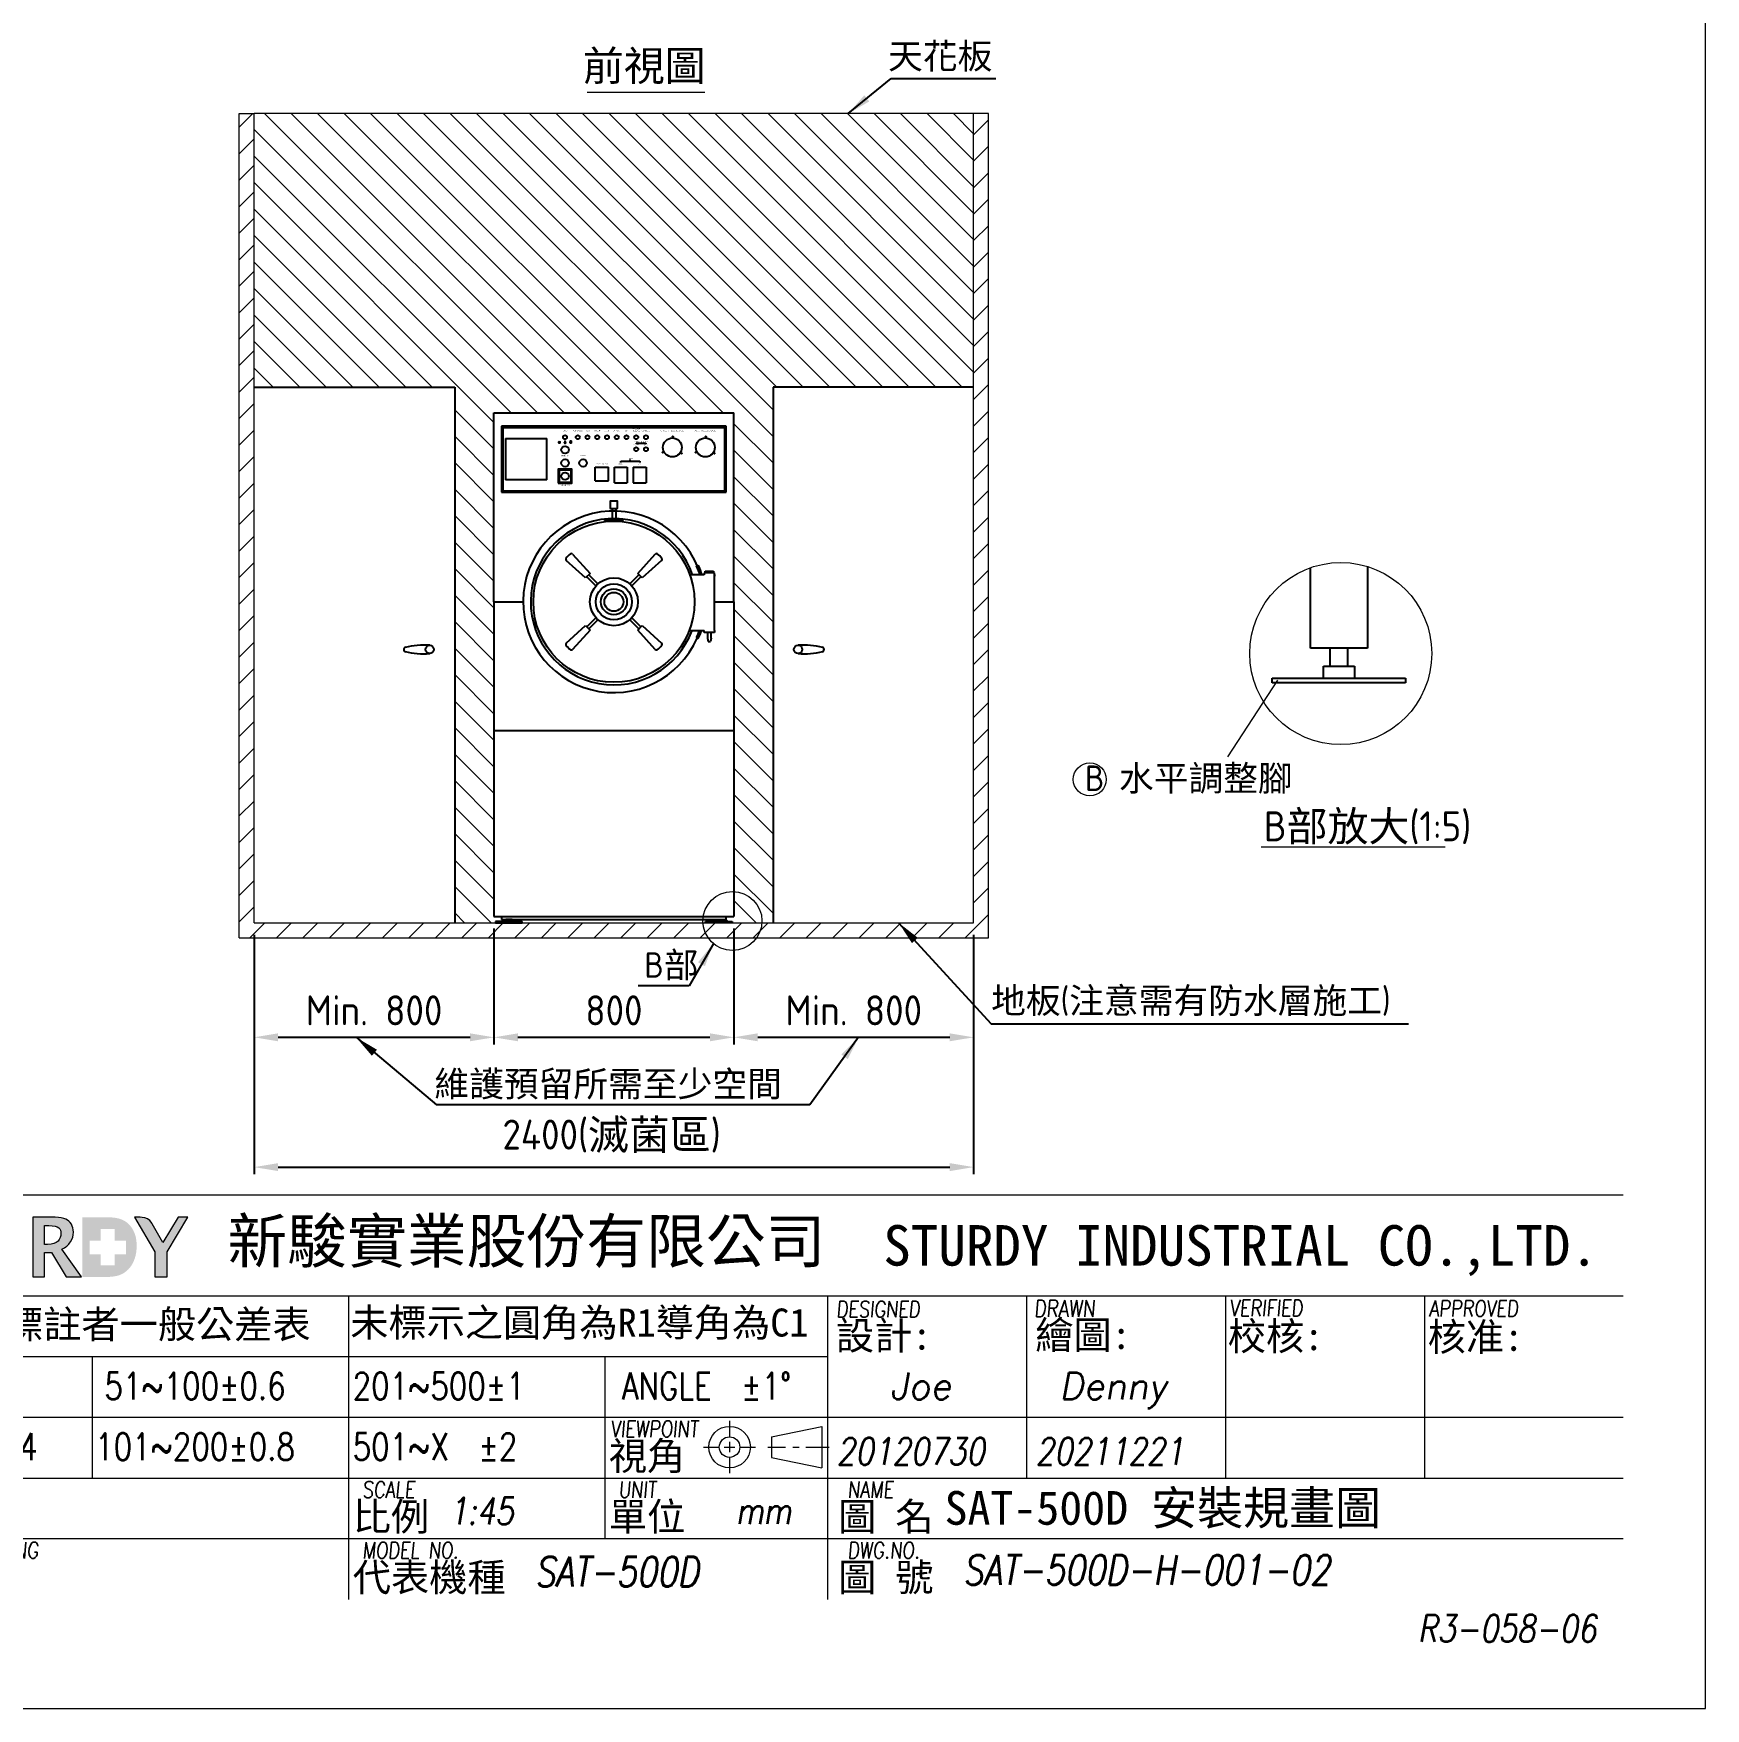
# Model space of a CAD drawing. Header units: millimetres. Extents: x 15906 to 29091, y 72 to 9342.
# Drawn here: x 23513 to 29091, y 72 to 5661 of the extents above; entities that cross this region are included whole.
import ezdxf
from ezdxf.enums import TextEntityAlignment as Align

# ---------------------------------------------------------------- set-up
doc = ezdxf.new("R2010")
doc.units = ezdxf.units.MM
doc.header["$MEASUREMENT"] = 0
doc.linetypes.add('HIDDEN', pattern=[9.525, 6.35, -3.175])
doc.layers.get('0').update_dxf_attribs({"lineweight": 25})
for name, color, linetype, lineweight in [('D', 3, 'Continuous', 13), ('F', 7, 'Continuous', 15), ('H', 2, 'HIDDEN', 15), ('S', 4, 'Continuous', 15), ('T', 4, 'Continuous', 15)]:
    doc.layers.add(name, color=color, linetype=linetype, lineweight=lineweight)
doc.styles.add('2', font='ARIAL.TTF')
doc.styles.get("Standard").update_dxf_attribs({"font": 'KAIU.TTF'})
doc.styles.add('STU25', font='isocp2.shx')
doc.styles.add('Text', font='romans.shx', dxfattribs={"width": 0.8, "oblique": 10})
doc.dimstyles.new('STU25', dxfattribs={"dimscale": 40, "dimtxt": 2.5, "dimasz": 2, "dimexe": 0.6, "dimexo": 1, "dimgap": 1, "dimtad": 1, "dimdsep": 46, "dimtxsty": 'STU25', "dimcen": 2, "dimazin": 2, "dimtfac": 1, "dimtmove": 0, "dimatfit": 3, "dimfxl": 0, "dimtolj": 1, "dimtzin": 0, "dimarcsym": 0})
doc.dimstyles.new('STU25$7', dxfattribs={"dimscale": 40, "dimtxt": 2.5, "dimasz": 2, "dimexe": 1.25, "dimexo": 0.625, "dimgap": 1, "dimtad": 0, "dimdec": 4, "dimdsep": 46, "dimtxsty": 'STU25', "dimcen": 2.5, "dimazin": 2, "dimtfac": 1, "dimtdec": 4, "dimtmove": 0, "dimatfit": 3, "dimfxl": 0, "dimtolj": 1, "dimtzin": 0, "dimarcsym": 0})

# ---------------------------------------------------------------- blocks, each defined once
blk = doc.blocks.new('*D7')
at = {"layer": 'D', "color": 0, "lineweight": -2}
for p, q in [((25849.5, 2675.1), (25849.5, 2287.9)), ((26649.5, 2654.1), (26649.5, 2287.9)), ((25929.5, 2311.9), (26569.5, 2311.9))]:
    blk.add_line(p, q, dxfattribs=at)
at = {"layer": 'D', "color": 0}
for points in [[(25929.5, 2325.2), (25929.5, 2298.6), (25849.5, 2311.9)], [(26569.5, 2298.6), (26569.5, 2325.2), (26649.5, 2311.9)]]:
    blk.add_solid(points, dxfattribs=at)
at = {"layer": 'Defpoints', "color": 0}
for p in [(25849.5, 2715.1), (26649.5, 2694.1), (26649.5, 2311.9)]:
    blk.add_point(p, dxfattribs=at)
at = {"layer": 'D', "color": 0, "insert": (26249.5, 2401.9), "char_height": 100, "attachment_point": 5, "style": 'STU25'}
blk.add_mtext('\\A1;Min. 800', dxfattribs=at)
blk = doc.blocks.new('*D5')
at = {"layer": 'D', "color": 0, "lineweight": -2}
for p, q in [((24249.5, 2654.1), (24249.5, 1854.8)), ((26649.5, 2654.1), (26649.5, 1854.8)), ((24329.5, 1878.8), (26569.5, 1878.8))]:
    blk.add_line(p, q, dxfattribs=at)
at = {"layer": 'D', "color": 0}
for points in [[(24329.5, 1892.1), (24329.5, 1865.5), (24249.5, 1878.8)], [(26569.5, 1865.5), (26569.5, 1892.1), (26649.5, 1878.8)]]:
    blk.add_solid(points, dxfattribs=at)
at = {"layer": 'Defpoints', "color": 0}
for p in [(24249.5, 2694.1), (26649.5, 2694.1), (26649.5, 1878.8)]:
    blk.add_point(p, dxfattribs=at)
at = {"layer": 'D', "color": 0, "insert": (25441.9, 1981.8), "char_height": 100, "attachment_point": 5, "style": 'STU25'}
blk.add_mtext('\\A1;2400({\\f標楷體|b0|i0|c136|p65;滅菌區})', dxfattribs=at)
blk = doc.blocks.new('*D6')
at = {"layer": 'D', "color": 0, "lineweight": -2}
for p, q in [((24249.5, 2654.1), (24249.5, 2287.9)), ((25049.5, 2675.1), (25049.5, 2287.9)), ((24329.5, 2311.9), (24969.5, 2311.9))]:
    blk.add_line(p, q, dxfattribs=at)
at = {"layer": 'D', "color": 0}
for points in [[(24329.5, 2325.2), (24329.5, 2298.6), (24249.5, 2311.9)], [(24969.5, 2298.6), (24969.5, 2325.2), (25049.5, 2311.9)]]:
    blk.add_solid(points, dxfattribs=at)
at = {"layer": 'Defpoints', "color": 0}
for p in [(24249.5, 2694.1), (25049.5, 2715.1), (25049.5, 2311.9)]:
    blk.add_point(p, dxfattribs=at)
at = {"layer": 'D', "color": 0, "insert": (24649.5, 2401.9), "char_height": 100, "attachment_point": 5, "style": 'STU25'}
blk.add_mtext('\\A1;Min. 800', dxfattribs=at)
blk = doc.blocks.new('*D18')
at = {"layer": 'D', "color": 0, "lineweight": -2}
for p, q in [((25049.5, 2675.1), (25049.5, 2287.9)), ((25849.5, 2675.1), (25849.5, 2287.9)), ((25129.5, 2311.9), (25769.5, 2311.9))]:
    blk.add_line(p, q, dxfattribs=at)
at = {"layer": 'D', "color": 0}
for points in [[(25129.5, 2325.2), (25129.5, 2298.6), (25049.5, 2311.9)], [(25769.5, 2298.6), (25769.5, 2325.2), (25849.5, 2311.9)]]:
    blk.add_solid(points, dxfattribs=at)
at = {"layer": 'Defpoints', "color": 0}
for p in [(25049.5, 2715.1), (25849.5, 2715.1), (25849.5, 2311.9)]:
    blk.add_point(p, dxfattribs=at)
at = {"layer": 'D', "color": 0, "insert": (25449.5, 2401.9), "char_height": 100, "attachment_point": 5, "style": 'STU25'}
blk.add_mtext('\\A1;800', dxfattribs=at)
blk = doc.blocks.new('新駿LOGO')
at = {"layer": 'F'}
h = blk.add_hatch(color=256, dxfattribs=at)
edge = h.paths.add_edge_path()
edge.add_spline(control_points=[(-518.54, -443.62), (-518.54, -443.62), (-518.54, -439.2), (-518.54, -439.2), (-518.54, -439.2), (-516.88, -439.2), (-516.88, -439.2), (-516.55, -439.2), (-516.29, -439.25), (-516.11, -439.33), (-515.93, -439.41), (-515.79, -439.54), (-515.69, -439.72), (-515.59, -439.89), (-515.54, -440.08), (-515.54, -440.3), (-515.54, -440.56), (-515.61, -440.8), (-515.76, -441.03), (-515.91, -441.26), (-516.12, -441.44), (-516.39, -441.56), (-516.39, -441.56), (-514.95, -443.62), (-514.95, -443.62), (-514.95, -443.62), (-516.07, -443.62), (-516.07, -443.62), (-516.07, -443.62), (-517.17, -441.81), (-517.17, -441.81), (-517.17, -441.81), (-517.67, -441.81), (-517.67, -441.81), (-517.67, -441.81), (-517.67, -443.62), (-517.67, -443.62), (-517.67, -443.62), (-518.54, -443.62), (-518.54, -443.62)], knot_values=[0, 0, 0, 0, 1, 1, 1, 2, 2, 2, 3, 3, 3, 4, 4, 4, 5, 5, 5, 6, 6, 6, 7, 7, 7, 8, 8, 8, 9, 9, 9, 10, 10, 10, 11, 11, 11, 12, 12, 12, 13, 13, 13, 13], degree=3, periodic=1)
edge = h.paths.add_edge_path(flags=16)
edge.add_spline(control_points=[(-517.67, -441.21), (-517.67, -441.21), (-517.46, -441.21), (-517.46, -441.21), (-517.08, -441.21), (-516.82, -441.13), (-516.68, -440.96), (-516.53, -440.8), (-516.46, -440.61), (-516.46, -440.4), (-516.46, -440.22), (-516.52, -440.08), (-516.63, -439.97), (-516.75, -439.86), (-516.99, -439.81), (-517.35, -439.81), (-517.35, -439.81), (-517.67, -439.81), (-517.67, -439.81), (-517.67, -439.81), (-517.67, -441.21), (-517.67, -441.21)], knot_values=[0, 0, 0, 0, 1, 1, 1, 2, 2, 2, 3, 3, 3, 4, 4, 4, 5, 5, 5, 6, 6, 6, 7, 7, 7, 7], degree=3, periodic=1)
h = blk.add_hatch(color=256, dxfattribs=at)
edge = h.paths.add_edge_path()
edge.add_spline(control_points=[(-514.87, -443.62), (-514.87, -443.62), (-513.05, -443.62), (-513.05, -443.62)], knot_values=[-9, -9, -9, -9, -8, -8, -8, -8], degree=3, periodic=0)
edge.add_spline(control_points=[(-513.05, -443.62), (-512.51, -443.62), (-512.09, -443.52), (-511.79, -443.32)], knot_values=[-8, -8, -8, -8, -7, -7, -7, -7], degree=3, periodic=0)
edge.add_spline(control_points=[(-511.79, -443.32), (-511.48, -443.12), (-511.25, -442.85), (-511.09, -442.5)], knot_values=[-7, -7, -7, -7, -6, -6, -6, -6], degree=3, periodic=0)
edge.add_spline(control_points=[(-511.09, -442.5), (-510.93, -442.15), (-510.85, -441.76), (-510.85, -441.32)], knot_values=[-6, -6, -6, -6, -5, -5, -5, -5], degree=3, periodic=0)
edge.add_spline(control_points=[(-510.85, -441.32), (-510.85, -440.87), (-510.93, -440.49), (-511.1, -440.17)], knot_values=[-5, -5, -5, -5, -4, -4, -4, -4], degree=3, periodic=0)
edge.add_spline(control_points=[(-511.1, -440.17), (-511.27, -439.85), (-511.49, -439.61), (-511.78, -439.45)], knot_values=[-4, -4, -4, -4, -3, -3, -3, -3], degree=3, periodic=0)
edge.add_spline(control_points=[(-511.78, -439.45), (-512.06, -439.29), (-512.46, -439.2), (-512.97, -439.2)], knot_values=[-3, -3, -3, -3, -2, -2, -2, -2], degree=3, periodic=0)
edge.add_spline(control_points=[(-512.97, -439.2), (-512.97, -439.2), (-514.87, -439.2), (-514.87, -439.2)], knot_values=[-2, -2, -2, -2, -1, -1, -1, -1], degree=3, periodic=0)
edge.add_spline(control_points=[(-514.87, -439.2), (-514.87, -439.2), (-514.87, -443.62), (-514.87, -443.62)], knot_values=[-1, -1, -1, -1, 0, 0, 0, 0], degree=3, periodic=0)
h.paths.add_polyline_path([(-514.34, -441.95), (-514.34, -440.92), (-513.51, -440.92), (-513.51, -440.07), (-512.48, -440.07), (-512.48, -440.92), (-511.64, -440.92), (-511.64, -441.95), (-512.48, -441.95), (-512.48, -442.77), (-513.51, -442.77), (-513.51, -441.95)], flags=16)
h = blk.add_hatch(color=256, dxfattribs=at)
edge = h.paths.add_edge_path()
edge.add_spline(control_points=[(-509.51, -443.62), (-509.51, -443.62), (-509.51, -441.77), (-509.51, -441.77), (-509.51, -441.77), (-511, -439.2), (-511, -439.2), (-511, -439.2), (-510.64, -439.2), (-510.64, -439.2), (-510.64, -439.2), (-510.3, -439.19), (-510.04, -439.32), (-509.79, -439.45), (-509.71, -439.68), (-509.71, -439.68), (-509.71, -439.68), (-508.9, -441.07), (-508.9, -441.07), (-508.9, -441.07), (-507.78, -439.2), (-507.78, -439.2), (-507.78, -439.2), (-507.05, -439.2), (-507.05, -439.2), (-507.05, -439.2), (-508.59, -441.77), (-508.59, -441.77), (-508.59, -441.77), (-508.59, -443.62), (-508.59, -443.62), (-508.59, -443.62), (-509.51, -443.62), (-509.51, -443.62)], knot_values=[0, 0, 0, 0, 1, 1, 1, 2, 2, 2, 3, 3, 3, 4, 4, 4, 5, 5, 5, 6, 6, 6, 7, 7, 7, 8, 8, 8, 9, 9, 9, 10, 10, 10, 11, 11, 11, 11], degree=3, periodic=1)
at = {"layer": 'F', "lineweight": 0}
for points, knots in [([(-518.54, -443.62), (-518.54, -443.62), (-518.54, -439.2), (-518.54, -439.2), (-518.54, -439.2), (-516.88, -439.2), (-516.88, -439.2), (-516.55, -439.2), (-516.29, -439.25), (-516.11, -439.33), (-515.93, -439.41), (-515.79, -439.54), (-515.69, -439.72), (-515.59, -439.89), (-515.54, -440.08), (-515.54, -440.3), (-515.54, -440.56), (-515.61, -440.8), (-515.76, -441.03), (-515.91, -441.26), (-516.12, -441.44), (-516.39, -441.56), (-516.39, -441.56), (-514.95, -443.62), (-514.95, -443.62), (-514.95, -443.62), (-516.07, -443.62), (-516.07, -443.62), (-516.07, -443.62), (-517.17, -441.81), (-517.17, -441.81), (-517.17, -441.81), (-517.67, -441.81), (-517.67, -441.81), (-517.67, -441.81), (-517.67, -443.62), (-517.67, -443.62), (-517.67, -443.62), (-518.54, -443.62), (-518.54, -443.62)], [0, 0, 0, 0, 1, 1, 1, 2, 2, 2, 3, 3, 3, 4, 4, 4, 5, 5, 5, 6, 6, 6, 7, 7, 7, 8, 8, 8, 9, 9, 9, 10, 10, 10, 11, 11, 11, 12, 12, 12, 13, 13, 13, 13]), ([(-509.51, -443.62), (-509.51, -443.62), (-509.51, -441.77), (-509.51, -441.77), (-509.51, -441.77), (-511, -439.2), (-511, -439.2), (-511, -439.2), (-510.64, -439.2), (-510.64, -439.2), (-510.64, -439.2), (-510.3, -439.19), (-510.04, -439.32), (-509.79, -439.45), (-509.71, -439.68), (-509.71, -439.68), (-509.71, -439.68), (-508.9, -441.07), (-508.9, -441.07), (-508.9, -441.07), (-507.78, -439.2), (-507.78, -439.2), (-507.78, -439.2), (-507.05, -439.2), (-507.05, -439.2), (-507.05, -439.2), (-508.59, -441.77), (-508.59, -441.77), (-508.59, -441.77), (-508.59, -443.62), (-508.59, -443.62), (-508.59, -443.62), (-509.51, -443.62), (-509.51, -443.62)], [0, 0, 0, 0, 1, 1, 1, 2, 2, 2, 3, 3, 3, 4, 4, 4, 5, 5, 5, 6, 6, 6, 7, 7, 7, 8, 8, 8, 9, 9, 9, 10, 10, 10, 11, 11, 11, 11]), ([(-517.67, -441.21), (-517.67, -441.21), (-517.46, -441.21), (-517.46, -441.21), (-517.08, -441.21), (-516.82, -441.13), (-516.68, -440.96), (-516.53, -440.8), (-516.46, -440.61), (-516.46, -440.4), (-516.46, -440.22), (-516.52, -440.08), (-516.63, -439.97), (-516.75, -439.86), (-516.99, -439.81), (-517.35, -439.81), (-517.35, -439.81), (-517.67, -439.81), (-517.67, -439.81), (-517.67, -439.81), (-517.67, -441.21), (-517.67, -441.21)], [0, 0, 0, 0, 1, 1, 1, 2, 2, 2, 3, 3, 3, 4, 4, 4, 5, 5, 5, 6, 6, 6, 7, 7, 7, 7])]:
    blk.add_open_spline(points, degree=3, knots=knots, dxfattribs=at)
at = {"attachment_point": 1, "style": 'STU25'}
for s, insert, char_height in [('{\\f標楷體|b0|i0|c136|p65;新駿實業股份有限公司}', (-504.12, -439.33), 3.25), ('{\\f標楷體|b0|i0|c136|p65;STURDY\\H0.9667x; \\H1.034x;INDUSTRIAL CO.,LTD.}', (-455.51, -439.78), 3)]:
    blk.add_mtext(s, dxfattribs=dict(at, insert=insert, char_height=char_height))
blk = doc.blocks.new('H421')
at = {"layer": 'F', "color": 7}
for p, q in [((155.91, 38.09), (286.91, 38.09)), ((211.36, 38.09), (286.91, 38.09)), ((155.91, 30.59), (286.91, 30.59)), ((192.41, 30.59), (192.41, 17.09)), ((242.66, 30.59), (242.66, 17.09)), ((257.41, 30.59), (257.41, 17.09)), ((272.16, 30.59), (272.16, 17.09)), ((155.91, 26.09), (227.91, 26.09)), ((173.41, 26.09), (173.41, 17.09)), ((211.41, 26.09), (211.41, 17.09)), ((155.91, 21.59), (286.91, 21.59)), ((214.91, 21.59), (286.91, 21.59)), ((227.91, 21.59), (286.91, 21.59)), ((155.91, 17.09), (286.91, 17.09)), ((211.41, 17.09), (211.41, 12.59)), ((227.91, 17.09), (227.91, 8.09)), ((286.91, 12.59), (155.91, 12.59))]:
    blk.add_line(p, q, dxfattribs=at)
at = {"layer": 'F'}
for p, q in [((227.91, 30.59), (227.91, 17.09)), ((192.41, 17.09), (192.41, 8.09))]:
    blk.add_line(p, q, dxfattribs=at)
at = {"layer": 'F', "color": 0}
for p, q in [((220.66, 21.32), (220.66, 20.14)), ((223.77, 20.14), (227.5, 20.92)), ((223.77, 20.14), (223.77, 18.62)), ((227.5, 20.92), (227.5, 17.84)), ((218.72, 19.38), (219.89, 19.38)), ((220.27, 19.38), (221.04, 19.38)), ((220.66, 19.77), (220.66, 19)), ((221.42, 19.38), (222.57, 19.38)), ((223.49, 19.38), (224.81, 19.38)), ((225.34, 19.38), (225.81, 19.38)), ((226.31, 19.38), (228.03, 19.38)), ((220.66, 18.62), (220.66, 17.45)), ((223.77, 18.62), (227.5, 17.84))]:
    blk.add_line(p, q, dxfattribs=at)
for radius in [1.54, 0.762]:
    blk.add_circle((220.66, 19.38), radius, dxfattribs=at)
blk.add_blockref('新駿LOGO', (687.56, 475.62))
at = {"layer": 'F', "lineweight": -3}
for s, height, p in [('未標註者一般公差表', 2.076, (164.12, 27.45)), ('未標示之圓角為R1導角為C1', 2.0757, (192.54, 27.58)), ('設計:', 2.076, (228.54, 26.61)), ('繪圖:', 2.076, (243.32, 26.66)), ('校核:', 2.076, (257.59, 26.57)), ('核准:', 2.076, (272.41, 26.52)), ('視角', 2.076, (211.71, 17.69)), ('比例', 2.076, (192.73, 13.19)), ('單位', 2.076, (211.71, 13.19)), ('圖 名', 2.076, (228.7, 13.19)), ('代表機種', 2.076, (192.73, 8.69)), ('圖 號', 2.076, (228.7, 8.69))]:
    blk.add_text(s, height=height, dxfattribs=at).set_placement(p)
at = {"layer": 'F', "color": 1, "lineweight": 15, "style": 'Text', "oblique": 5, "width": 0.8}
for s, height, p in [('DESIGNED', 1.2, (228.57, 29.01)), ('DRAWN', 1.245, (243.23, 29.03)), ('VERIFIED', 1.2, (257.72, 29.09)), ('APPROVED', 1.2, (272.5, 29.06)), ('VIEWPOINT', 1.2, (211.83, 20.13)), ('SCALE', 1.2, (193.44, 15.63)), ('UNIT', 1.2, (212.42, 15.63)), ('NAME', 1.2, (229.41, 15.63)), ('SURFACE FINISHING', 1.2, (156.92, 11.13)), ('MODEL NO.', 1.2, (193.44, 11.13)), ('DWG.NO.', 1.2, (229.41, 11.13))]:
    blk.add_text(s, height=height, dxfattribs=at).set_placement(p)
at = {"layer": 'F', "lineweight": 20, "style": 'Text', "width": 0.8}
for s, p in [('51~100±0.6', (174.32, 22.91)), ('201~500±1', (192.72, 22.91)), ('ANGLE  ±1%%D', (212.68, 22.91)), ('11~50 ±0.4', (156.2, 18.41)), ('101~200±0.8', (173.63, 18.41)), ('501~X  ±2', (192.72, 18.41))]:
    blk.add_text(s, height=2, dxfattribs=at).set_placement(p)

msp = doc.modelspace()

# ---------------------------------------------------------------- hatches: boundary and pattern name
h = msp.add_hatch(color=256)
h.paths.add_polyline_path([(25079.47, 4345.609), (25079.47, 4135.609), (25819.47, 4135.609), (25819.47, 4345.609)], flags=16)
h.paths.add_polyline_path([(25074.47, 4350.609), (25074.47, 4130.609), (25824.47, 4130.609), (25824.47, 4350.609)])
h = msp.add_hatch(color=256)
h.paths.add_polyline_path([(25263.47, 4161.109), (25263.47, 4207.109), (25309.47, 4207.109), (25309.47, 4161.109)])
h.paths.add_polyline_path([(25266.47, 4164.109), (25266.47, 4204.109), (25306.47, 4204.109), (25306.47, 4164.109)], flags=16)
at = {"linetype": 'Continuous'}
for points in [[(25081.181, 2697.109), (25084.078, 2700.005), (25084.078, 2697.109)], [(25104.862, 2697.109), (25107.759, 2697.109), (25104.862, 2700.005)], [(25794.078, 2697.109), (25791.182, 2697.109), (25794.078, 2700.005)], [(25817.759, 2697.109), (25814.862, 2700.005), (25814.862, 2697.109)]]:
    msp.add_hatch(color=256, dxfattribs=at).paths.add_polyline_path(points)
at = {"layer": 'D'}
h = msp.add_hatch(dxfattribs=at)
h.set_pattern_fill('ANSI31', color=256, scale=500, angle=90, style=0)
h.set_pattern_definition([(135, (15905.64, 72.403), (-44.19417, -44.19417), [])])
h.paths.add_polyline_path([(25849.47, 4395.109), (25849.47, 3765.109), (25849.47, 3335.109), (25849.47, 2715.109), (25824.47, 2715.109), (25824.47, 2705.109), (25814.862, 2705.109), (25814.862, 2697.109), (25848.97, 2697.109), (25848.97, 2694.109), (25980.255, 2694.109), (25980.255, 4481.044), (26649.47, 4481.044), (26649.47, 5394.109), (24249.47, 5394.109), (24249.47, 4481.044), (24918.686, 4481.044), (24918.686, 2694.109), (25049.97, 2694.109), (25049.97, 2697.109), (25084.078, 2697.109), (25084.078, 2705.109), (25074.47, 2705.109), (25074.47, 2715.109), (25049.47, 2715.109), (25049.47, 3335.109), (25049.47, 3765.109), (25049.47, 4395.109)])
at = {"layer": 'H', "ltscale": 5}
h = msp.add_hatch(dxfattribs=at)
h.set_pattern_fill('ANSI31', color=256, scale=500, style=0)
h.set_pattern_definition([(45, (242449.04, 23310.04), (-44.194174, 44.194174), [])])
h.paths.add_polyline_path([(26699.47, 2644.109), (26699.47, 5394.109), (26649.47, 5394.109), (26649.47, 2694.109), (24249.47, 2694.109), (24249.47, 5394.109), (24199.47, 5394.109), (24199.47, 2644.109)])
h.paths.add_polyline_path([(26699.47, 5394.109), (26649.47, 5394.109)], flags=16)
h.paths.add_polyline_path([(24199.47, 5394.109), (24249.47, 5394.109)], flags=16)

# ---------------------------------------------------------------- linework, layer by layer
for p, q in [((24249.47, 4481.044), (24918.686, 4481.044)), ((24918.686, 4481.044), (24918.686, 2694.109)), ((25980.255, 4481.044), (25980.255, 2694.109)), ((26649.47, 4481.044), (25980.255, 4481.044)), ((25049.47, 3765.109), (25049.47, 4395.109)), ((25049.47, 4395.109), (25849.47, 4395.109)), ((25849.47, 3765.109), (25849.47, 4395.109)), ((25074.47, 4350.609), (25074.47, 4130.609)), ((25824.47, 4350.609), (25074.47, 4350.609)), ((25079.47, 4345.609), (25079.47, 4135.609)), ((25819.47, 4345.609), (25079.47, 4345.609)), ((25087.97, 4309.609), (25087.97, 4171.609)), ((25087.97, 4309.609), (25225.97, 4309.609)), ((25225.97, 4171.609), (25225.97, 4309.609)), ((25819.47, 4135.609), (25819.47, 4345.609)), ((25824.47, 4130.609), (25824.47, 4350.609)), ((25264.882, 4298.291), (25264.882, 4295.291)), ((25266.482, 4297.609), (25264.882, 4298.291)), ((25264.882, 4298.291), (25265.548, 4298.291)), ((25266.482, 4296.109), (25264.882, 4296.791)), ((25266.482, 4294.609), (25264.882, 4295.291)), ((25265.682, 4297.95), (25265.682, 4294.95)), ((25266.482, 4297.609), (25266.482, 4294.609)), ((25267.486, 4297.609), (25266.482, 4297.609)), ((25270.482, 4296.109), (25266.482, 4296.109)), ((25270.482, 4294.609), (25266.482, 4294.609)), ((25267.53, 4297.687), (25266.823, 4296.454)), ((25266.823, 4296.454), (25267.091, 4296.244)), ((25267.091, 4296.244), (25267.678, 4297.646)), ((25267.701, 4297.609), (25267.663, 4297.609)), ((25267.682, 4297.646), (25268.482, 4296.109)), ((25268.878, 4296.275), (25267.839, 4297.689)), ((25270.482, 4297.609), (25267.898, 4297.609)), ((25268.482, 4296.814), (25268.482, 4297.609)), ((25268.482, 4296.109), (25268.878, 4296.275)), ((25268.482, 4294.609), (25268.482, 4296.109)), ((25270.482, 4297.609), (25269.499, 4298.028)), ((25270.482, 4294.609), (25270.482, 4297.609)), ((25302.982, 4297.597), (25302.982, 4297.097)), ((25302.987, 4297.757), (25304.017, 4298.787)), ((25305.24, 4294.609), (25302.994, 4296.855)), ((25306.464, 4294.798), (25303.057, 4298.205)), ((25303.08, 4296.403), (25305.464, 4298.787)), ((25303.284, 4298.787), (25307.681, 4298.787)), ((25303.627, 4295.421), (25306.993, 4298.787)), ((25307.337, 4295.421), (25303.971, 4298.787)), ((25304.232, 4300.034), (25304.232, 4300.961)), ((25304.5, 4294.798), (25307.907, 4298.205)), ((25307.884, 4296.403), (25305.5, 4298.787)), ((25305.724, 4294.609), (25307.97, 4296.855)), ((25306.732, 4300.034), (25306.732, 4300.961)), ((25307.977, 4297.757), (25306.947, 4298.787)), ((25307.98, 4297.197), (25307.982, 4297.597)), ((25523.97, 4293.946), (25523.97, 4291.946)), ((25523.97, 4293.946), (25556.47, 4293.946)), ((25540.22, 4295.946), (25540.22, 4293.946)), ((25556.47, 4293.946), (25556.47, 4291.946)), ((25386.97, 4214.109), (25431.97, 4214.109)), ((25386.97, 4169.109), (25386.97, 4214.109)), ((25431.97, 4169.109), (25431.97, 4214.109)), ((25451.12, 4161.609), (25451.12, 4214.109)), ((25451.12, 4214.109), (25493.82, 4214.109)), ((25472.97, 4229.289), (25472.97, 4234.289)), ((25472.97, 4234.289), (25535.47, 4234.289)), ((25493.82, 4214.109), (25493.82, 4161.609)), ((25504.22, 4234.289), (25504.22, 4239.289)), ((25514.12, 4214.109), (25514.12, 4161.609)), ((25514.12, 4214.109), (25556.82, 4214.109)), ((25535.47, 4234.289), (25535.47, 4229.289)), ((25556.82, 4214.109), (25556.82, 4161.609)), ((25225.97, 4171.609), (25087.97, 4171.609)), ((25386.97, 4169.109), (25431.97, 4169.109)), ((25451.12, 4161.609), (25493.82, 4161.609)), ((25514.12, 4161.609), (25556.82, 4161.609)), ((25074.47, 4130.609), (25824.47, 4130.609)), ((25079.47, 4135.609), (25819.47, 4135.609)), ((25436.97, 4099.309), (25436.97, 4078.309)), ((25459.97, 4101.309), (25438.97, 4101.309)), ((25461.97, 4078.309), (25461.97, 4099.309)), ((25418.47, 4035.809), (25418.47, 4033.809)), ((25480.47, 4035.809), (25418.47, 4035.809)), ((25418.47, 4033.809), (25480.47, 4033.809)), ((25438.97, 4076.309), (25443.47, 4076.309)), ((25443.47, 4076.309), (25455.47, 4076.309)), ((25443.47, 4076.309), (25443.47, 4035.809)), ((25455.47, 4076.309), (25459.97, 4076.309)), ((25455.47, 4076.309), (25455.47, 4035.809)), ((25480.47, 4033.809), (25480.47, 4035.809)), ((25725.464, 3884.521), (25730.88, 3887.103)), ((25753.928, 3866.609), (25754.428, 3867.109)), ((25753.928, 3862.609), (25753.928, 3866.609)), ((25754.428, 3862.109), (25753.928, 3862.609)), ((25754.428, 3867.109), (25781.428, 3867.109)), ((25781.428, 3862.109), (25754.428, 3862.109)), ((25781.428, 3867.109), (25781.928, 3866.609)), ((25781.928, 3862.609), (25781.428, 3862.109)), ((25781.928, 3866.609), (25781.928, 3862.609)), ((25785.428, 3856.109), (25785.428, 3850.109)), ((25049.47, 3765.109), (25049.47, 3335.109)), ((25049.47, 3765.109), (25146.47, 3765.109)), ((25049.47, 3765.109), (25146.47, 3765.109)), ((25785.428, 3765.109), (25849.47, 3765.109)), ((25785.428, 3765.109), (25849.47, 3765.109)), ((25849.47, 3765.109), (25849.47, 3335.109)), ((25725.464, 3645.697), (25730.88, 3643.115)), ((25761.578, 3662.109), (25761.578, 3644.109)), ((25761.578, 3644.109), (25764.428, 3632.109)), ((25774.278, 3644.109), (25771.428, 3632.109)), ((25774.278, 3644.109), (25774.278, 3662.109)), ((25785.428, 3674.109), (25785.428, 3680.109)), ((25764.428, 3632.109), (25771.428, 3632.109)), ((25049.47, 3335.109), (25049.47, 2715.109)), ((25049.47, 3335.109), (25849.47, 3335.109)), ((25049.47, 3335.109), (25849.47, 3335.109)), ((25849.47, 3335.109), (25849.47, 2715.109)), ((25049.47, 2715.109), (25849.47, 2715.109)), ((25143.97, 2698.109), (25054.97, 2698.109)), ((25054.97, 2698.109), (25054.97, 2694.109)), ((25054.97, 2694.109), (25143.97, 2694.109)), ((25074.47, 2715.109), (25074.47, 2705.109)), ((25074.47, 2705.109), (25824.47, 2705.109)), ((25089.078, 2705.109), (25089.078, 2698.109)), ((25109.862, 2705.109), (25089.078, 2705.109)), ((25094.274, 2705.109), (25094.274, 2698.109)), ((25104.666, 2705.109), (25104.666, 2698.109)), ((25109.862, 2698.109), (25109.862, 2705.109)), ((25143.97, 2694.109), (25143.97, 2698.109)), ((25754.97, 2698.109), (25843.97, 2698.109)), ((25754.97, 2694.109), (25754.97, 2698.109)), ((25843.97, 2694.109), (25754.97, 2694.109)), ((25789.078, 2698.109), (25789.078, 2705.109)), ((25789.078, 2705.109), (25809.862, 2705.109)), ((25794.274, 2705.109), (25794.274, 2698.109)), ((25804.666, 2705.109), (25804.666, 2698.109)), ((25809.862, 2705.109), (25809.862, 2698.109)), ((25824.47, 2705.109), (25824.47, 2715.109)), ((25843.97, 2698.109), (25843.97, 2694.109))]:
    msp.add_line(p, q)
at = {"linetype": 'Continuous'}
for p, q in [((25311.516, 3924.276), (25369.853, 3859.576)), ((25529.088, 3859.576), (25587.424, 3924.276)), ((25355.003, 3844.727), (25290.303, 3903.063)), ((25369.853, 3859.576), (25355.003, 3844.727)), ((25543.937, 3844.727), (25529.088, 3859.576)), ((25608.637, 3903.063), (25543.937, 3844.727)), ((25785.428, 3862.109), (25750.428, 3862.109)), ((25750.428, 3862.109), (25750.428, 3854.609)), ((25785.428, 3854.609), (25785.428, 3862.109)), ((27772.933, 3609.944), (27772.933, 3878.768)), ((27962.933, 3882.743), (27962.933, 3609.944)), ((25359.069, 3848.792), (25389.643, 3818.219)), ((25396.36, 3824.936), (25365.787, 3855.51)), ((25533.154, 3855.51), (25502.58, 3824.936)), ((25509.298, 3818.219), (25539.871, 3848.792)), ((25750.428, 3854.609), (25702.827, 3854.609)), ((25785.428, 3669.609), (25785.428, 3854.609)), ((25389.643, 3711.999), (25359.069, 3681.426)), ((25365.787, 3674.708), (25396.36, 3705.281)), ((25502.58, 3705.281), (25533.154, 3674.708)), ((25539.871, 3681.426), (25509.298, 3711.999)), ((25290.687, 3627.501), (25355.003, 3685.491)), ((25369.853, 3670.642), (25311.516, 3605.942)), ((25355.003, 3685.491), (25369.853, 3670.642)), ((25529.088, 3670.642), (25543.937, 3685.491)), ((25587.078, 3606.326), (25529.088, 3670.642)), ((25543.937, 3685.491), (25608.637, 3627.155)), ((25700.626, 3669.609), (25750.428, 3669.609)), ((25750.428, 3662.109), (25750.428, 3669.609)), ((25785.428, 3662.109), (25750.428, 3662.109)), ((25785.428, 3669.609), (25785.428, 3662.109)), ((27962.933, 3609.944), (27772.933, 3609.944)), ((27837.933, 3609.944), (27837.933, 3549.944)), ((27897.933, 3549.944), (27897.933, 3609.944)), ((27815.971, 3509.944), (27815.971, 3549.944)), ((27815.971, 3549.944), (27919.894, 3549.944)), ((27919.894, 3549.944), (27919.894, 3509.944)), ((27645.433, 3494.944), (27645.433, 3509.944)), ((27645.433, 3509.944), (28090.433, 3509.944)), ((28090.433, 3494.944), (27645.433, 3494.944)), ((28090.433, 3509.944), (28090.433, 3494.944))]:
    msp.add_line(p, q, dxfattribs=at)
msp.add_lwpolyline([(25286.776, 4298.843, -0.25947728), (25286.902, 4299.312, 0.36155861), (25287.016, 4300.784), (25286.507, 4299.598), (25285.997, 4300.784, 0.36155861), (25286.111, 4299.312, -0.25947728), (25286.237, 4298.843), (25285.781, 4297.019, -0.41421356), (25285.196, 4296.623, 2.41421356), (25285.988, 4295.452), (25286.507, 4298.141), (25287.025, 4295.452, 2.41421356), (25287.817, 4296.623, -0.41421356), (25287.232, 4297.019)], format="xyb", close=True)
for points in [[(25263.47, 4161.109), (25309.47, 4161.109), (25309.47, 4207.109), (25263.47, 4207.109)], [(25266.47, 4164.109), (25306.47, 4164.109), (25306.47, 4204.109), (25266.47, 4204.109)]]:
    msp.add_lwpolyline(points, close=True)
for centre, radius in [((25286.47, 4314.109), 6.5), ((25328.97, 4314.109), 6.5), ((25361.47, 4314.109), 6.5), ((25393.97, 4314.109), 6.5), ((25426.47, 4314.109), 6.5), ((25458.97, 4314.109), 6.5), ((25491.47, 4314.109), 6.5), ((25523.97, 4314.109), 6.5), ((25556.47, 4314.109), 6.5), ((25644.47, 4280.109), 31.5), ((25646.354, 4316.06), 1.25), ((25754.47, 4280.109), 31.5), ((25756.354, 4316.06), 1.25), ((25267.682, 4297.95), 0.304), ((25286.47, 4272.109), 12.5), ((25285.007, 4295.641), 0.5), ((25288.007, 4295.641), 0.5), ((25523.97, 4274.109), 6.5), ((25556.47, 4274.109), 6.5), ((25612.394, 4263.765), 1.25), ((25674.662, 4260.502), 1.25), ((25722.394, 4263.765), 1.25), ((25784.662, 4260.502), 1.25), ((25286.47, 4228.109), 12.5), ((25286.47, 4184.109), 12.5), ((25346.47, 4228.109), 12.5), ((25449.47, 3765.109), 268.7), ((25449.47, 3765.109), 80), ((25449.47, 3765.109), 60), ((25449.47, 3765.109), 43.5), ((25449.47, 3765.109), 31.5), ((24835.063, 3605.942), 13.838), ((26063.878, 3605.942), 13.838)]:
    msp.add_circle(centre, radius)
for centre, radius, start, end in [((25305.482, 4297.597), 2.5, 125.685335, 180), ((25305.482, 4297.097), 2.5, 180, 2.294199), ((25303.732, 4300.034), 0.5, 305.685335, 0), ((25304.132, 4300.961), 0.1, 0, 59.933984), ((25306.832, 4300.961), 0.1, 120.066016, 180), ((25307.232, 4300.034), 0.5, 180, 234.314665), ((25305.482, 4297.597), 2.5, 359.425587, 54.314665), ((25438.97, 4099.309), 2, 90, 180), ((25459.97, 4099.309), 2, 0, 90), ((25449.47, 3765.109), 303, 17.180298, 341.628228), ((25438.97, 4078.309), 2, 180, 270), ((25459.97, 4078.309), 2, 270, 0), ((25474.97, 3765.109), 277.5, 18.815545, 25.487446), ((25474.97, 3765.109), 283.5, 18.402875, 25.487446), ((25474.97, 3765.109), 277.5, 334.512554, 339.87044), ((25474.97, 3765.109), 283.5, 334.512554, 340.314276), ((24756.046, 3605.942), 7.438, 92.871294, 267.128706), ((24815.433, 3368.059), 252.485, 85.540935, 104.343446), ((24815.433, 3843.825), 252.485, 255.656554, 274.459065), ((26083.508, 3368.059), 252.485, 75.656554, 94.459065), ((26083.508, 3843.825), 252.485, 265.540935, 284.343446), ((26142.894, 3605.942), 7.438, 272.871294, 87.128706)]:
    msp.add_arc(centre, radius, start, end)
at = {"linetype": 'ByBlock'}
msp.add_arc((25449.47, 3765.109), 277.5, 18.815545, 339.87044, dxfattribs=at)
at = {"linetype": 'Continuous'}
for centre, radius, start, end in [((25336.104, 3878.475), 55.773, 123.647115, 146.352885), ((25307.976, 3920.736), 5.007, 39.078128, 123.647115), ((25590.964, 3920.736), 5.007, 56.352885, 135), ((25562.836, 3878.475), 55.773, 33.647115, 56.352885), ((25293.843, 3906.603), 5.007, 146.352885, 225), ((25605.097, 3906.603), 5.007, 309.078128, 33.647115), ((25293.843, 3623.615), 5.007, 129.078078, 213.647115), ((25336.104, 3651.743), 55.773, 213.647115, 236.352885), ((25307.976, 3609.482), 5.007, 236.352885, 315), ((25590.964, 3609.482), 5.007, 219.078078, 303.647115), ((25562.836, 3651.743), 55.773, 303.647115, 326.352885), ((25605.097, 3623.615), 5.007, 326.352885, 45)]:
    msp.add_arc(centre, radius, start, end, dxfattribs=at)
msp.add_ellipse((25305.482, 4301.297), major_axis=(-1.5, 0), ratio=0.33333333)
for points in [[(25267.502, 4298.195), (25266.999, 4298.396), (25265.403, 4298.591), (25265.911, 4297.94), (25267.526, 4297.689)], [(25267.863, 4298.195), (25268.365, 4298.396), (25269.762, 4298.82), (25269.618, 4298.194), (25267.839, 4297.689)]]:
    msp.add_spline(points, degree=3)
for points, knots in [([(25267.399, 4297.84), (25266.808, 4298.038), (25265.917, 4298.259), (25265.995, 4297.909), (25266.383, 4297.706)], [0.70140981, 0.70140981, 0.70140981, 0.70140981, 2.14926829, 2.29859055, 2.29859055, 2.29859055, 2.29859055]), ([(25267.967, 4297.844), (25268.439, 4298.086), (25269.155, 4298.464), (25269.081, 4297.888), (25268.7, 4297.677)], [0.80313123, 0.80313123, 0.80313123, 0.80313123, 2.00034188, 2.40933889, 2.40933889, 2.40933889, 2.40933889])]:
    msp.add_open_spline(points, degree=3, knots=knots)
at = {"layer": 'D', "color": 11}
for p, q in [((25360.171, 5465.067), (25752.601, 5465.067)), ((27608.218, 2947.282), (28222.617, 2947.282))]:
    msp.add_line(p, q, dxfattribs=at)
at = {"layer": 'D', "linetype": 'Continuous'}
msp.add_line((27663.368, 3503.643), (27496.542, 3248.148), dxfattribs=at)
at = {"layer": 'D'}
msp.add_line((25143.97, 2694.109), (25754.97, 2694.109), dxfattribs=at)
for centre, radius in [((27873.968, 3592.33), 303.734), ((27036.886, 3172.525), 55), ((25844.964, 2700.225), 98.378)]:
    msp.add_circle(centre, radius, dxfattribs=at)
at = {"layer": 'F', "color": 6}
msp.add_lwpolyline([(15905.641, 9342.403), (15905.641, 72.403), (29090.641, 72.403), (29090.641, 9342.403)], close=True, dxfattribs=at)
msp.add_lwpolyline([(15905.641, 9342.403), (15905.641, 72.403), (29090.641, 72.403), (29090.641, 9342.403)], close=True, dxfattribs=at)
at = {"layer": 'S', "linetype": 'Continuous'}
for p, q in [((24199.47, 2644.109), (24199.47, 5394.109)), ((24199.47, 5394.109), (24249.47, 5394.109)), ((24249.47, 2694.109), (24249.47, 5394.109)), ((26699.47, 5394.109), (24249.47, 5394.109)), ((26649.47, 2694.109), (26649.47, 5394.109)), ((26699.47, 5394.109), (26649.47, 5394.109)), ((26699.47, 2644.109), (26699.47, 5394.109)), ((24249.47, 2694.109), (26649.47, 2694.109)), ((24199.47, 2644.109), (26699.47, 2644.109))]:
    msp.add_line(p, q, dxfattribs=at)
at = {"layer": 'S'}
for p, q in [((24199.47, 5394.109), (24249.47, 5394.109)), ((24199.47, 5394.109), (24249.47, 5394.109)), ((26699.47, 5394.109), (26649.47, 5394.109)), ((26699.47, 5394.109), (26649.47, 5394.109)), ((26649.47, 4694.109), (26649.47, 4704.109))]:
    msp.add_line(p, q, dxfattribs=at)

# ---------------------------------------------------------------- block references
at = {"xscale": 45, "yscale": 45, "zscale": 45}
msp.add_blockref('H421', (15905.641, 72.403), dxfattribs=at)

# ---------------------------------------------------------------- texts
at = {"style": '2'}
for s, width, p in [('POWER', 1.05, (25286.47, 4333.083)), ('ADD WATER', 1.05, (25328.97, 4333.076)), ('HEAT', 1.05, (25361.47, 4333.089)), ('VACUUM', 1.05, (25393.97, 4333.209)), ('STERI.', 1.05, (25426.47, 4333.076)), ('EXHAUST', 1.05, (25458.97, 4333.108)), ('DRY', 1.05, (25491.47, 4333.084)), ('VACUUM', 1.2, (25523.976, 4339.647)), ('RELEASE', 1.1, (25523.97, 4333.06)), ('COMPLETE', 1.05, (25556.47, 4333.074)), ('CHAMBER  PRESSURE  GAUGE', 1.05, (25644.47, 4333.074)), ('JACKET  PRESSURE  GAUGE', 1.05, (25754.47, 4333.14)), ('STAND  BY', 1.05, (25286.47, 4249.849)), ('START', 1.05, (25346.47, 4249.96)), ('CLOSE', 1.05, (25524.216, 4285.827)), ('OPPOSITE DOOR', 1.05, (25540.506, 4296.147)), ('OPEN', 1.05, (25556.716, 4285.843)), ('TEMP. CONTROL', 1.05, (25409.47, 4222.632)), ('STERI.', 1.05, (25472.568, 4222.933)), ('TIMER', 1.05, (25504.22, 4240.614)), ('DRY', 1.05, (25535.47, 4222.933))]:
    msp.add_text(s, height=3.5, dxfattribs=dict(at, width=width)).set_placement(p, align=Align.BOTTOM_CENTER)
at = {"style": '2', "width": 1.05}
msp.add_text('EMERGENCY', height=3.5, dxfattribs=at).set_placement((25286.441, 4156.098), align=Align.TOP_CENTER)
at = {"layer": 'D', "color": 4}
msp.add_text('SAT-500D 安裝規畫圖', height=112.5, dxfattribs=at).set_placement((26552.557, 685.438))
at = {"layer": 'D', "color": 11, "attachment_point": 1}
for s, insert, char_height in [('前視圖', (25346.27, 5603.487), 100), ('{\\C3;天花板 }', (26363.949, 5628.524), 85), ('{\\Fisocp2.shx;\\C3;B \\f標楷體|b0|i0|c136|p65;水平調整腳}', (27020.559, 3218.885), 85), ('{\\Fisocp2.shx;B}部放大{\\Fisocp2.shx;(1:5)}', (27616.965, 3066.029), 100), ('{\\Fisocp2.shx;\\C3;B\\f標楷體|b0|i0|c136|p65;部}', (25550.908, 2595.741), 85), ('{\\C3;地板\\Fisocp2.shx;(\\f標楷體|b0|i0|c136|p65;注意需有防水層施工\\Fisocp2.shx;)}', (26707.691, 2477.244), 85), ('{\\C3;維護預留所需至少空間}', (24850.498, 2198.996), 85)]:
    msp.add_mtext(s, dxfattribs=dict(at, insert=insert, char_height=char_height))
at = {"layer": 'T', "lineweight": 20, "style": 'Text', "oblique": 10}
for s, p in [('Joe', (26370.133, 1103.566)), ('Denny', (26935.188, 1103.566))]:
    msp.add_text(s, height=90, dxfattribs=at).set_placement(p)
at = {"layer": 'T', "lineweight": 20, "style": 'Text', "oblique": 10, "width": 0.8}
for s, height, p in [('20120730', 90, (26192.814, 885.653)), ('20211221', 90, (26856.564, 885.653)), ('1:45', 90, (24899.161, 686.776)), ('mm', 90, (25855.778, 687.031)), ('SAT-500D', 99, (25186.121, 479.174)), ('SAT-500D-H-001-02', 99, (26613.9, 485.467))]:
    msp.add_text(s, height=height, dxfattribs=at).set_placement(p)
at = {"layer": 'T', "linetype": 'Continuous', "lineweight": 20, "insert": (28131.472, 384.427), "char_height": 90, "attachment_point": 1, "style": 'Text'}
msp.add_mtext('{R3-058-06}', dxfattribs=at)

# ---------------------------------------------------------------- dimensions: what is measured, and where the dimension line sits
at = {"layer": 'D'}
dim = msp.add_linear_dim(base=(25049.47, 2311.897), p1=(24249.47, 2694.109), p2=(25049.47, 2715.109), text='Min. <>', dimstyle='STU25', dxfattribs=at)
dim.commit()
dim.dimension.update_dxf_attribs({"geometry": '*D6', "text_midpoint": (24649.47, 2401.897)})
for base, p1, text, picture, middle in [((26649.47, 1878.788), (24249.47, 2694.109), '<>({\\f標楷體|b0|i0|c136|p65;滅菌區})', '*D5', (25441.896, 1878.788)), ((26649.47, 2311.897), (25849.47, 2715.109), 'Min. <>', '*D7', (26249.47, 2311.897))]:
    dim = msp.add_linear_dim(base=base, p1=p1, p2=(26649.47, 2694.109), text=text, dimstyle='STU25', dxfattribs=at)
    dim.commit()
    dim.dimension.update_dxf_attribs({"geometry": picture, "text_midpoint": middle, "dimtype": 160})
dim = msp.add_linear_dim(base=(25849.47, 2311.897), p1=(25049.47, 2715.109), p2=(25849.47, 2715.109), dimstyle='STU25', dxfattribs=at)
dim.commit()
dim.dimension.update_dxf_attribs({"geometry": '*D18', "text_midpoint": (25449.47, 2401.897)})

# ---------------------------------------------------------------- leaders
for points in [[(26231.092, 5394.109), (26374.383, 5511.456), (26722.93, 5511.456)], [(26399.283, 2694.109), (26708.379, 2357.2), (28100.51, 2357.2)], [(25781.354, 2625.178), (25700.309, 2483.29), (25530.116, 2483.29)], [(24589.558, 2311.897), (24857.32, 2086.244)], [(26265.605, 2311.897), (26103.424, 2086.244), (24857.32, 2086.244)]]:
    msp.add_leader(points, dimstyle='STU25$7', override={"dimgap": 1, "dimtad": 0}, dxfattribs=at)

doc.saveas('drawing.dxf')
